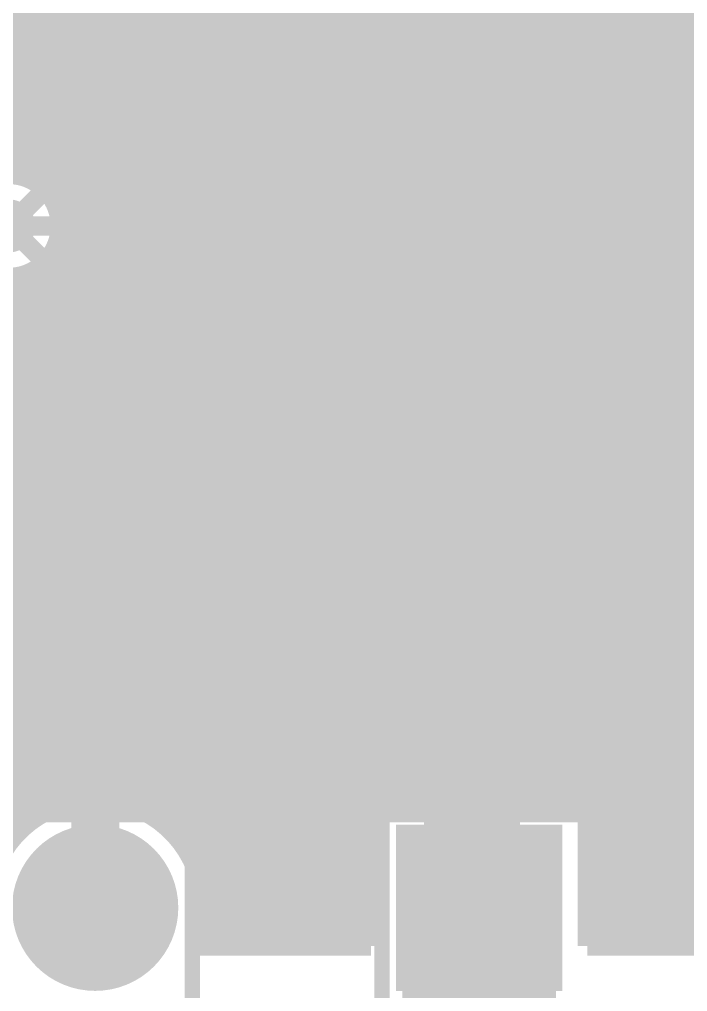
# Model space of a CAD drawing. Extents: x -5 to 112, y -62 to 71.
# Drawn here: x 66.31 to 75.15, y 26.83 to 39.69 of the extents above; entities that cross this region are included whole.
import ezdxf

# ---------------------------------------------------------------- set-up
doc = ezdxf.new("R2010")
doc.units = 0
doc.header["$MEASUREMENT"] = 0
doc.layers.get('0').update_dxf_attribs({"linetype": 'CONTINUOUS'})
for name, color, linetype in [('25-336-0_BOT', 7, 'CONTINUOUS'), ('25-336-0_DRD', 7, 'CONTINUOUS'), ('25-336-0_DRL', 2, 'CONTINUOUS'), ('25-336-0_IN1', 4, 'CONTINUOUS'), ('25-336-0_IN2', 3, 'CONTINUOUS'), ('25-336-0_SMB', 5, 'CONTINUOUS'), ('25-336-0_SMT', 10, 'CONTINUOUS'), ('25-336-0_SPT', 14, 'CONTINUOUS'), ('25-336-0_SST', 9, 'CONTINUOUS'), ('25-336-0_TOP', 12, 'CONTINUOUS'), ('THRUHOLE_TAP', 8, 'CONTINUOUS')]:
    doc.layers.add(name, color=color, linetype=linetype)

# ---------------------------------------------------------------- blocks, each defined once
blk = doc.blocks.new('ROUND_33')
at = {"const_width": 1.09982}
blk.add_lwpolyline([(-0.54991, 0, 1), (0.54991, 0, 1)], format="xyb", close=True, dxfattribs=at)
blk = doc.blocks.new('SQUARE_34')
blk.add_solid([(1.09982, 1.09982), (1.09982, -1.09982), (-1.09982, 1.09982), (-1.09982, -1.09982)])
blk = doc.blocks.new('ROUND_11')
at = {"const_width": 0.35052}
blk.add_lwpolyline([(-0.17526, 0, 1), (0.17526, 0, 1)], format="xyb", close=True, dxfattribs=at)
blk = doc.blocks.new('ROUND_59')
at = {"const_width": 0.50038}
blk.add_lwpolyline([(-0.25019, 0, 1), (0.25019, 0, 1)], format="xyb", close=True, dxfattribs=at)
blk = doc.blocks.new('ROUND_82')
at = {"const_width": 0.10033}
blk.add_lwpolyline([(-0.050164, 0, 1), (0.050164, 0, 1)], format="xyb", close=True, dxfattribs=at)
blk = doc.blocks.new('ROUND_65')
at = {"const_width": 0.35052}
blk.add_lwpolyline([(-0.17526, 0, 1), (0.17526, 0, 1)], format="xyb", close=True, dxfattribs=at)
blk = doc.blocks.new('ROUND_68')
at = {"const_width": 0.35052}
blk.add_lwpolyline([(-0.17526, 0, 1), (0.17526, 0, 1)], format="xyb", close=True, dxfattribs=at)
blk = doc.blocks.new('RECTANGLE_2')
blk.add_solid([(0.4826, 0.4064), (0.4826, -0.4064), (-0.4826, 0.4064), (-0.4826, -0.4064)])
blk = doc.blocks.new('RECTANGLE_18')
blk.add_solid([(0.635, 0.508), (0.635, -0.508), (-0.635, 0.508), (-0.635, -0.508)])
blk = doc.blocks.new('SQUARE_19')
blk.add_solid([(0.99949, 0.99949), (0.99949, -0.99949), (-0.99949, 0.99949), (-0.99949, -0.99949)])
blk = doc.blocks.new('ROUND_73')
at = {"const_width": 0.10033}
blk.add_lwpolyline([(-0.050164, 0, 1), (0.050164, 0, 1)], format="xyb", close=True, dxfattribs=at)

msp = doc.modelspace()

# ---------------------------------------------------------------- linework, layer by layer
at = {"layer": '25-336-0_BOT', "const_width": 0.254}
for points in [[(66.9036, 70.231), (66.9036, 29.3116)], [(67.1322, 70.231), (67.1322, 29.35732)], [(67.3608, 70.231), (67.3608, 29.36748)], [(67.5894, 70.231), (67.5894, 29.34208)], [(67.818, 70.231), (67.818, 29.27604)], [(68.0466, 70.231), (68.0466, 29.16428)], [(68.2752, 70.231), (68.2752, 28.9941)], [(68.5038, 70.231), (68.5038, 28.7274)], [(71.0184, 53.30698), (71.0184, 29.37002)], [(71.247, 53.2638), (71.247, 29.37002)], [(73.533, 53.2638), (73.533, 29.37002)], [(68.7324, 53.22316), (68.7324, 28.08732)], [(70.7898, 53.0098), (70.7898, 27.432)], [(71.4756, 52.98694), (71.4756, 29.37002)], [(73.3044, 52.98694), (73.3044, 29.37002)], [(68.961, 52.96408), (68.961, 27.432)], [(69.1896, 52.80152), (69.1896, 27.432)], [(70.3326, 52.7177), (70.3326, 27.432)], [(70.5612, 52.832), (70.5612, 27.432)], [(71.7042, 52.81676), (71.7042, 29.37002)], [(73.0758, 52.81676), (73.0758, 29.37002)], [(69.4182, 52.69992), (69.4182, 27.432)], [(69.6468, 52.64404), (69.6468, 27.432)], [(69.8754, 52.6288), (69.8754, 27.432)], [(70.104, 52.65166), (70.104, 27.432)], [(71.9328, 52.70754), (71.9328, 29.37002)], [(72.1614, 52.64912), (72.1614, 29.37002)], [(72.39, 52.6288), (72.39, 29.37002)], [(72.6186, 52.64912), (72.6186, 29.37002)], [(72.8472, 52.70754), (72.8472, 29.37002)], [(73.7616, 52.64404), (73.7616, 29.37002)], [(73.9902, 52.64404), (73.9902, 27.432)], [(74.2188, 52.64404), (74.2188, 27.432)], [(74.4474, 52.64404), (74.4474, 27.432)], [(74.676, 52.64404), (74.676, 27.432)], [(74.9046, 52.64404), (74.9046, 27.432)], [(75.1332, 52.64404), (75.1332, 27.432)], [(66.6242, 47.75708), (66.6242, 37.45992)], [(66.675, 47.80788), (66.675, 37.40912)], [(87.64524, 39.7764), (66.6242, 39.7764)], [(87.58682, 39.5478), (66.6242, 39.5478)], [(87.60714, 39.3192), (66.6242, 39.3192)], [(87.7189, 39.0906), (66.6242, 39.0906)], [(88.02116, 38.862), (66.6242, 38.862)], [(98.298, 38.6334), (66.6242, 38.6334)], [(98.298, 38.4048), (66.6242, 38.4048)], [(98.298, 38.1762), (66.6242, 38.1762)], [(98.298, 37.9476), (66.6242, 37.9476)], [(98.298, 37.719), (66.6242, 37.719)], [(98.298, 37.4904), (66.6242, 37.4904)], [(98.298, 37.2618), (66.77406, 37.2618)], [(98.298, 37.0332), (66.84264, 37.0332)], [(98.298, 36.8046), (66.82994, 36.8046)], [(98.298, 36.576), (66.73088, 36.576)], [(66.675, 36.50488), (66.675, 29.22016)], [(66.2178, 36.27882), (66.2178, 28.86202)], [(66.4464, 36.33724), (66.4464, 29.08046)], [(98.298, 36.3474), (66.46672, 36.3474)], [(98.298, 36.1188), (58.1787, 36.1188)], [(98.298, 35.8902), (58.1787, 35.8902)], [(98.298, 35.6616), (58.1787, 35.6616)], [(98.298, 35.433), (58.1787, 35.433)], [(98.298, 35.2044), (58.1787, 35.2044)], [(98.298, 34.9758), (58.1787, 34.9758)], [(98.298, 34.7472), (58.1787, 34.7472)], [(98.298, 34.5186), (58.1787, 34.5186)], [(98.298, 34.29), (58.21172, 34.29)], [(98.298, 34.0614), (58.17108, 34.0614)], [(98.298, 33.8328), (58.03392, 33.8328)], [(98.298, 33.6042), (56.0832, 33.6042)], [(98.298, 33.3756), (56.0832, 33.3756)], [(98.298, 33.147), (56.0832, 33.147)], [(95.1738, 32.9184), (56.0832, 32.9184)], [(95.1738, 32.6898), (56.0832, 32.6898)], [(95.1738, 32.4612), (56.0832, 32.4612)], [(82.70494, 32.2326), (56.0832, 32.2326)], [(82.55508, 32.004), (56.0832, 32.004)], [(82.50428, 31.7754), (56.0832, 31.7754)], [(82.53476, 31.5468), (56.0832, 31.5468)], [(82.65922, 31.3182), (56.0832, 31.3182)], [(83.02244, 31.0896), (56.0832, 31.0896)], [(88.87206, 30.861), (56.0832, 30.861)], [(89.10066, 30.6324), (56.0832, 30.6324)], [(89.32926, 30.4038), (56.0832, 30.4038)], [(89.55786, 30.1752), (56.22036, 30.1752)], [(89.78646, 29.9466), (56.29656, 29.9466)], [(90.01506, 29.718), (56.29402, 29.718)], [(90.24366, 29.4894), (56.20512, 29.4894)], [(70.95998, 29.37002), (70.95998, 27.432)], [(73.82002, 29.37002), (70.95998, 29.37002)], [(73.82002, 29.37002), (73.82002, 27.432)], [(66.76136, 29.2608), (61.12002, 29.2608)], [(70.95998, 29.2608), (67.85864, 29.2608)], [(79.46136, 29.2608), (73.82002, 29.2608)], [(66.38544, 29.0322), (61.12002, 29.0322)], [(70.95998, 29.0322), (68.23202, 29.0322)], [(79.08544, 29.0322), (73.82002, 29.0322)], [(70.95998, 28.8036), (68.45046, 28.8036)], [(78.86954, 28.8036), (73.82002, 28.8036)], [(70.95998, 28.575), (68.59016, 28.575)], [(78.7273, 28.575), (73.82002, 28.575)], [(70.95998, 28.3464), (68.6816, 28.3464)], [(78.6384, 28.3464), (73.82002, 28.3464)], [(70.95998, 28.1178), (68.72732, 28.1178)], [(78.59014, 28.1178), (73.82002, 28.1178)], [(68.7324, 27.79268), (68.7324, 27.432)], [(70.95998, 27.8892), (68.73748, 27.8892)], [(78.57998, 27.8892), (73.82002, 27.8892)], [(70.95998, 27.6606), (68.71208, 27.6606)], [(78.60792, 27.6606), (73.82002, 27.6606)], [(70.95998, 27.432), (68.64604, 27.432)], [(78.67396, 27.432), (73.82002, 27.432)]]:
    msp.add_lwpolyline(points, dxfattribs=at)
for points in [[(66.84772, 36.957, 0.2113087), (66.6249, 37.46069)], [(66.167, 36.27628, 0.4142136), (66.84772, 36.957)], [(67.31, 29.37002, 0.4142136), (65.87998, 27.94)], [(68.74002, 27.94, 0.4142136), (67.31, 29.37002)], [(68.64604, 27.432, 0.0910873), (68.73936, 27.94)]]:
    msp.add_lwpolyline(points, format="xyb", dxfattribs=at)
at = {"layer": '25-336-0_DRD', "const_width": 0.254}
for points in [[(67.437, 38.227), (64.897, 35.687)], [(67.437, 35.687), (64.897, 38.227)], [(73.0758, 36.1188), (70.5358, 33.5788)], [(73.0758, 33.5788), (70.5358, 36.1188)], [(73.0758, 36.1188), (70.5358, 33.5788)], [(73.0758, 33.5788), (70.5358, 36.1188)], [(75.692, 35.052), (73.152, 32.512)], [(75.692, 32.512), (73.152, 35.052)], [(67.31, 28.575), (66.675, 27.94)], [(67.945, 27.94), (67.31, 28.575)], [(72.39, 28.575), (71.755, 27.94)], [(73.025, 27.94), (72.39, 28.575)], [(66.675, 27.94), (67.31, 27.305)], [(67.31, 27.305), (67.945, 27.94)], [(71.755, 27.94), (72.39, 27.305)], [(72.39, 27.305), (73.025, 27.94)]]:
    msp.add_lwpolyline(points, dxfattribs=at)
at = {"layer": '25-336-0_IN1', "const_width": 0.254}
for points in [[(66.929, 69.85), (66.929, 29.31668)], [(67.1576, 69.85), (67.1576, 29.3624)], [(67.3862, 69.85), (67.3862, 29.36748)], [(67.6148, 69.85), (67.6148, 29.337)], [(67.8434, 69.85), (67.8434, 29.26588)], [(68.072, 69.85), (68.072, 29.14904)], [(68.3006, 69.85), (68.3006, 28.97124)], [(68.5292, 53.71338), (68.5292, 28.68676)], [(71.0438, 53.3527), (71.0438, 29.37002)], [(73.5584, 53.30698), (73.5584, 29.37002)], [(68.7578, 53.1876), (68.7578, 28.067)], [(71.2724, 53.22316), (71.2724, 29.37002)], [(70.8152, 53.0352), (70.8152, 28.067)], [(73.3298, 53.0098), (73.3298, 29.37002)], [(68.9864, 52.94122), (68.9864, 28.067)], [(70.5866, 52.84724), (70.5866, 28.067)], [(71.501, 52.96408), (71.501, 29.37002)], [(69.215, 52.78882), (69.215, 28.067)], [(70.358, 52.72786), (70.358, 28.067)], [(71.7296, 52.80152), (71.7296, 29.37002)], [(72.8726, 52.7177), (72.8726, 29.37002)], [(73.1012, 52.832), (73.1012, 29.37002)], [(69.4436, 52.6923), (69.4436, 28.067)], [(69.6722, 52.63896), (69.6722, 28.067)], [(69.9008, 52.6288), (69.9008, 28.067)], [(70.1294, 52.65674), (70.1294, 28.067)], [(71.9582, 52.69992), (71.9582, 29.37002)], [(72.1868, 52.64404), (72.1868, 29.37002)], [(72.4154, 52.6288), (72.4154, 29.37002)], [(72.644, 52.65166), (72.644, 29.37002)], [(73.787, 52.64404), (73.787, 29.37002)], [(74.0156, 52.64404), (74.0156, 28.067)], [(74.2442, 52.64404), (74.2442, 28.067)], [(74.4728, 52.64404), (74.4728, 28.067)], [(74.7014, 52.64404), (74.7014, 28.067)], [(74.93, 52.64404), (74.93, 28.067)], [(75.1586, 52.64404), (75.1586, 28.067)], [(66.7004, 47.83836), (66.7004, 37.37864)], [(66.2432, 47.58436), (66.2432, 37.63264)], [(66.4718, 47.65294), (66.4718, 37.56406)], [(87.64524, 39.7764), (62.13856, 39.7764)], [(87.58682, 39.5478), (62.06236, 39.5478)], [(87.60714, 39.3192), (61.85408, 39.3192)], [(87.7189, 39.0906), (55.35676, 39.0906)], [(88.02116, 38.862), (55.18912, 38.862)], [(95.5294, 38.6334), (45.14088, 38.6334)], [(95.3008, 38.4048), (61.21908, 38.4048)], [(95.0722, 38.1762), (61.42736, 38.1762)], [(94.8436, 37.9476), (61.50356, 37.9476)], [(94.615, 37.719), (61.50102, 37.719)], [(94.3864, 37.4904), (66.58864, 37.4904)], [(94.1578, 37.2618), (66.77406, 37.2618)], [(93.9292, 37.0332), (66.84264, 37.0332)], [(93.7006, 36.8046), (66.82994, 36.8046)], [(66.7004, 36.53536), (66.7004, 29.23286)], [(93.472, 36.576), (66.73088, 36.576)], [(66.2432, 36.28136), (66.2432, 28.8925)], [(93.2434, 36.3474), (66.46672, 36.3474)], [(66.4718, 36.34994), (66.4718, 29.09824)], [(93.091, 36.1188), (56.30164, 36.1188)], [(93.091, 35.8902), (56.23306, 35.8902)], [(93.091, 35.6616), (56.04764, 35.6616)], [(93.091, 35.433), (28.956, 35.433)], [(93.091, 35.2044), (28.956, 35.2044)], [(93.091, 34.9758), (28.956, 34.9758)], [(93.091, 34.7472), (58.03392, 34.7472)], [(93.091, 34.5186), (58.17108, 34.5186)], [(93.091, 34.29), (58.21172, 34.29)], [(93.091, 34.0614), (58.17108, 34.0614)], [(93.091, 33.8328), (58.03392, 33.8328)], [(93.091, 33.6042), (47.01032, 33.6042)], [(93.091, 33.3756), (46.89856, 33.3756)], [(93.091, 33.147), (46.5963, 33.147)], [(93.091, 32.9184), (28.956, 32.9184)], [(93.091, 32.6898), (28.956, 32.6898)], [(93.091, 32.4612), (28.956, 32.4612)], [(82.70494, 32.2326), (28.956, 32.2326)], [(82.55508, 32.004), (28.956, 32.004)], [(82.50428, 31.7754), (28.956, 31.7754)], [(82.53476, 31.5468), (28.956, 31.5468)], [(82.65922, 31.3182), (28.956, 31.3182)], [(83.02244, 31.0896), (28.956, 31.0896)], [(93.091, 30.861), (28.956, 30.861)], [(93.091, 30.6324), (28.956, 30.6324)], [(93.091, 30.4038), (56.01208, 30.4038)], [(93.091, 30.1752), (56.22036, 30.1752)], [(93.091, 29.9466), (56.29656, 29.9466)], [(93.091, 29.718), (56.29402, 29.718)], [(93.091, 29.4894), (56.20512, 29.4894)], [(70.95998, 29.37002), (70.95998, 28.067)], [(73.82002, 29.37002), (70.95998, 29.37002)], [(73.82002, 29.37002), (73.82002, 28.067)], [(66.76136, 29.2608), (61.12002, 29.2608)], [(70.95998, 29.2608), (67.85864, 29.2608)], [(79.46136, 29.2608), (73.82002, 29.2608)], [(66.38544, 29.0322), (61.12002, 29.0322)], [(70.95998, 29.0322), (68.23202, 29.0322)], [(79.08544, 29.0322), (73.82002, 29.0322)], [(70.95998, 28.8036), (68.45046, 28.8036)], [(78.86954, 28.8036), (73.82002, 28.8036)], [(70.95998, 28.575), (68.59016, 28.575)], [(78.7273, 28.575), (73.82002, 28.575)], [(70.95998, 28.3464), (68.6816, 28.3464)], [(78.6384, 28.3464), (73.82002, 28.3464)], [(70.95998, 28.1178), (68.72732, 28.1178)], [(70.95998, 28.067), (68.73494, 28.067)], [(78.59014, 28.1178), (73.82002, 28.1178)], [(78.58506, 28.067), (73.82002, 28.067)]]:
    msp.add_lwpolyline(points, dxfattribs=at)
for points in [[(66.84772, 36.957, 0.4142136), (66.167, 37.63772)], [(66.167, 36.27628, 0.4142136), (66.84772, 36.957)], [(67.31, 29.37002, 0.3884114), (65.88506, 28.067)], [(68.73494, 28.067, 0.3884113), (67.31, 29.37002)]]:
    msp.add_lwpolyline(points, format="xyb", dxfattribs=at)
at = {"layer": '25-336-0_IN2', "const_width": 0.254}
for points in [[(66.929, 69.85), (66.929, 29.31668)], [(67.1576, 69.85), (67.1576, 29.3624)], [(67.3862, 69.85), (67.3862, 29.36748)], [(67.6148, 69.85), (67.6148, 29.337)], [(67.8434, 69.85), (67.8434, 29.26588)], [(68.072, 69.85), (68.072, 29.14904)], [(68.3006, 69.85), (68.3006, 28.97124)], [(68.5292, 53.71338), (68.5292, 28.68676)], [(71.0438, 53.3527), (71.0438, 29.37002)], [(73.5584, 53.30698), (73.5584, 29.37002)], [(68.7578, 53.1876), (68.7578, 28.067)], [(71.2724, 53.22316), (71.2724, 29.37002)], [(70.8152, 53.0352), (70.8152, 28.067)], [(73.3298, 53.0098), (73.3298, 29.37002)], [(68.9864, 52.94122), (68.9864, 28.067)], [(70.5866, 52.84724), (70.5866, 28.067)], [(71.501, 52.96408), (71.501, 29.37002)], [(69.215, 52.78882), (69.215, 28.067)], [(70.358, 52.72786), (70.358, 28.067)], [(71.7296, 52.80152), (71.7296, 29.37002)], [(72.8726, 52.7177), (72.8726, 29.37002)], [(73.1012, 52.832), (73.1012, 29.37002)], [(69.4436, 52.6923), (69.4436, 28.067)], [(69.6722, 52.63896), (69.6722, 28.067)], [(69.9008, 52.6288), (69.9008, 28.067)], [(70.1294, 52.65674), (70.1294, 28.067)], [(71.9582, 52.69992), (71.9582, 29.37002)], [(72.1868, 52.64404), (72.1868, 29.37002)], [(72.4154, 52.6288), (72.4154, 29.37002)], [(72.644, 52.65166), (72.644, 29.37002)], [(73.787, 52.64404), (73.787, 29.37002)], [(74.0156, 52.64404), (74.0156, 28.067)], [(74.2442, 52.64404), (74.2442, 28.067)], [(74.4728, 52.64404), (74.4728, 28.067)], [(74.7014, 52.64404), (74.7014, 28.067)], [(74.93, 52.64404), (74.93, 28.067)], [(75.1586, 52.64404), (75.1586, 28.067)], [(66.7004, 47.83836), (66.7004, 37.37864)], [(66.2432, 47.58436), (66.2432, 37.63264)], [(66.4718, 47.65294), (66.4718, 37.56406)], [(87.64524, 39.7764), (62.13856, 39.7764)], [(87.58682, 39.5478), (62.06236, 39.5478)], [(87.60714, 39.3192), (61.85408, 39.3192)], [(87.7189, 39.0906), (55.35676, 39.0906)], [(88.02116, 38.862), (55.18912, 38.862)], [(95.5294, 38.6334), (45.14088, 38.6334)], [(95.3008, 38.4048), (61.21908, 38.4048)], [(95.0722, 38.1762), (61.42736, 38.1762)], [(94.8436, 37.9476), (61.50356, 37.9476)], [(94.615, 37.719), (61.50102, 37.719)], [(94.3864, 37.4904), (66.58864, 37.4904)], [(94.1578, 37.2618), (66.77406, 37.2618)], [(93.9292, 37.0332), (66.84264, 37.0332)], [(93.7006, 36.8046), (66.82994, 36.8046)], [(66.7004, 36.53536), (66.7004, 29.23286)], [(93.472, 36.576), (66.73088, 36.576)], [(66.2432, 36.28136), (66.2432, 28.8925)], [(93.2434, 36.3474), (66.46672, 36.3474)], [(66.4718, 36.34994), (66.4718, 29.09824)], [(93.091, 36.1188), (56.30164, 36.1188)], [(93.091, 35.8902), (56.23306, 35.8902)], [(93.091, 35.6616), (56.04764, 35.6616)], [(93.091, 35.433), (28.956, 35.433)], [(93.091, 35.2044), (28.956, 35.2044)], [(93.091, 34.9758), (28.956, 34.9758)], [(93.091, 34.7472), (58.03392, 34.7472)], [(93.091, 34.5186), (58.17108, 34.5186)], [(93.091, 34.29), (58.21172, 34.29)], [(93.091, 34.0614), (58.17108, 34.0614)], [(93.091, 33.8328), (58.03392, 33.8328)], [(93.091, 33.6042), (47.01032, 33.6042)], [(93.091, 33.3756), (46.89856, 33.3756)], [(93.091, 33.147), (46.5963, 33.147)], [(93.091, 32.9184), (28.956, 32.9184)], [(93.091, 32.6898), (28.956, 32.6898)], [(93.091, 32.4612), (28.956, 32.4612)], [(82.70494, 32.2326), (28.956, 32.2326)], [(82.55508, 32.004), (28.956, 32.004)], [(82.50428, 31.7754), (28.956, 31.7754)], [(82.53476, 31.5468), (28.956, 31.5468)], [(82.65922, 31.3182), (28.956, 31.3182)], [(83.02244, 31.0896), (28.956, 31.0896)], [(93.091, 30.861), (28.956, 30.861)], [(93.091, 30.6324), (28.956, 30.6324)], [(93.091, 30.4038), (56.01208, 30.4038)], [(93.091, 30.1752), (56.22036, 30.1752)], [(93.091, 29.9466), (56.29656, 29.9466)], [(93.091, 29.718), (56.29402, 29.718)], [(93.091, 29.4894), (56.20512, 29.4894)], [(70.95998, 29.37002), (70.95998, 28.067)], [(73.82002, 29.37002), (70.95998, 29.37002)], [(73.82002, 29.37002), (73.82002, 28.067)], [(66.76136, 29.2608), (61.12002, 29.2608)], [(70.95998, 29.2608), (67.85864, 29.2608)], [(79.46136, 29.2608), (73.82002, 29.2608)], [(66.38544, 29.0322), (61.12002, 29.0322)], [(70.95998, 29.0322), (68.23202, 29.0322)], [(79.08544, 29.0322), (73.82002, 29.0322)], [(70.95998, 28.8036), (68.45046, 28.8036)], [(78.86954, 28.8036), (73.82002, 28.8036)], [(70.95998, 28.575), (68.59016, 28.575)], [(78.7273, 28.575), (73.82002, 28.575)], [(70.95998, 28.3464), (68.6816, 28.3464)], [(78.6384, 28.3464), (73.82002, 28.3464)], [(70.95998, 28.1178), (68.72732, 28.1178)], [(70.95998, 28.067), (68.73494, 28.067)], [(78.59014, 28.1178), (73.82002, 28.1178)], [(78.58506, 28.067), (73.82002, 28.067)]]:
    msp.add_lwpolyline(points, dxfattribs=at)
for points in [[(66.84772, 36.957, 0.4142136), (66.167, 37.63772)], [(66.167, 36.27628, 0.4142136), (66.84772, 36.957)], [(67.31, 29.37002, 0.3884114), (65.88506, 28.067)], [(68.73494, 28.067, 0.3884113), (67.31, 29.37002)]]:
    msp.add_lwpolyline(points, format="xyb", dxfattribs=at)
at = {"layer": '25-336-0_SST'}
for points, const_width in [([(73.1774, 39.11092), (73.1774, 39.46652), (73.34758, 39.52494), (73.51776, 39.52494), (73.6854, 39.46652), (73.6854, 39.11092), (73.51776, 39.04996), (73.34758, 39.04996), (72.6694, 39.28872)], 0.1524), ([(62.484, 37.592), (62.484, 33.528), (67.056, 33.528), (67.056, 35.306), (66.802, 35.56), (67.056, 35.814), (67.056, 37.592), (62.484, 37.592)], 0.1524), ([(74.549, 37.592), (74.549, 33.528), (79.121, 33.528), (79.121, 35.306), (78.867, 35.56), (79.121, 35.814), (79.121, 37.592), (74.549, 37.592)], 0.1524), ([(73.8505, 34.0995), (73.8505, 37.0205), (72.2122, 37.0205), (72.2122, 34.0995), (73.8505, 34.0995)], 0.1524), ([(71.30542, 36.65728), (71.30542, 36.30168), (71.47306, 36.1823), (71.64324, 36.1823), (71.81342, 36.30168), (71.81342, 36.65728), (70.79742, 36.65728)], 0.1524), ([(71.30542, 36.3601), (70.79742, 36.1823)], 0.1524), ([(67.50304, 36.0426), (67.33286, 35.98164), (67.33286, 35.74542), (67.50304, 35.687), (67.67068, 35.56762), (68.17868, 35.56762), (68.34886, 35.62604), (68.34886, 35.98164), (68.17868, 36.0426), (67.50304, 36.0426)], 0.1524), ([(67.67068, 35.80384), (67.33286, 35.56762)], 0.1524), ([(71.13524, 35.3441), (71.13524, 35.81908), (71.81342, 35.58286), (71.81342, 35.46348), (70.79742, 35.46348)], 0.1524), ([(67.67068, 34.72942), (67.67068, 35.2044), (68.34886, 34.96564), (68.34886, 34.8488), (67.33286, 34.8488)], 0.1524), ([(70.79742, 34.8615), (71.81342, 34.5059), (71.81342, 34.98088)], 0.1524), ([(71.3232, 30.3022), (77.724, 30.3022), (77.724, 33.1978), (70.866, 33.1978), (70.866, 30.7594), (71.3232, 30.3022)], 0.1524), ([(69.49948, 32.30372), (69.49948, 31.94812), (69.8373, 31.82874), (70.17766, 31.82874), (70.51548, 31.94812), (70.51548, 32.30372)], 0.1524), ([(69.49948, 32.2453), (70.51548, 32.2453)], 0.1524), ([(65.43548, 32.17672), (65.43548, 31.82112), (65.7733, 31.70174), (66.11366, 31.70174), (66.45148, 31.82112), (66.45148, 32.17672)], 0.1524), ([(65.43548, 32.1183), (66.45148, 32.1183)], 0.1524), ([(70.00748, 31.0515), (70.00748, 31.4071), (70.17766, 31.46552), (70.3453, 31.46552), (70.51548, 31.4071), (70.51548, 31.0515), (70.3453, 30.99054), (70.17766, 30.99054), (69.49948, 31.2293)], 0.1524), ([(65.94348, 30.9245), (66.11366, 30.86354), (66.2813, 30.86354), (66.45148, 30.9245), (66.45148, 31.2801), (66.2813, 31.33852), (66.11366, 31.33852), (65.94348, 31.2801), (65.94348, 30.9245), (65.7733, 30.86354), (65.60566, 30.86354), (65.43548, 30.9245), (65.43548, 31.2801), (65.60566, 31.33852), (65.7733, 31.33852), (65.94348, 31.2801)], 0.1524), ([(58.50382, 29.16936), (68.59524, 29.16936), (68.59524, 8.98906), (58.40476, 8.98906), (58.40476, 29.16936), (58.50382, 29.16936)], 0.20066), ([(71.20382, 29.16936), (81.29524, 29.16936), (81.29524, 8.98906), (71.10476, 8.98906), (71.10476, 29.16936), (71.20382, 29.16936)], 0.20066)]:
    msp.add_lwpolyline(points, dxfattribs=dict(at, const_width=const_width))
at = {"layer": '25-336-0_TOP'}
for points, const_width in [([(54.737, 39.37), (60.96, 39.37), (61.214, 39.116), (61.722, 39.116), (61.976, 39.37), (80.391, 39.37), (81.5848, 38.1762), (82.55, 38.1762)], 0.254), ([(80.2005, 38.9128), (62.16396, 38.9128)], 0.254), ([(66.2432, 38.9128), (66.2432, 37.63264)], 0.254), ([(66.4718, 38.9128), (66.4718, 37.56406)], 0.254), ([(66.7004, 38.9128), (66.7004, 37.4142)], 0.254), ([(66.929, 38.9128), (66.929, 37.4142)], 0.254), ([(67.1576, 38.9128), (67.1576, 37.4142)], 0.254), ([(67.3862, 38.9128), (67.3862, 37.4142)], 0.254), ([(67.6148, 38.9128), (67.6148, 37.4142)], 0.254), ([(67.8434, 38.9128), (67.8434, 37.4142)], 0.254), ([(68.072, 38.9128), (68.072, 37.4142)], 0.254), ([(68.3006, 38.9128), (68.3006, 37.4142)], 0.254), ([(68.5292, 38.9128), (68.5292, 37.4142)], 0.254), ([(68.7578, 38.9128), (68.7578, 37.4142)], 0.254), ([(68.9864, 38.9128), (68.9864, 37.4142)], 0.254), ([(69.215, 38.9128), (69.215, 37.4142)], 0.254), ([(69.4436, 38.9128), (69.4436, 37.4142)], 0.254), ([(69.6722, 38.9128), (69.6722, 37.4142)], 0.254), ([(69.9008, 38.9128), (69.9008, 37.4142)], 0.254), ([(70.1294, 38.9128), (70.1294, 37.4142)], 0.254), ([(70.358, 38.9128), (70.358, 37.4142)], 0.254), ([(70.5866, 38.9128), (70.5866, 37.4142)], 0.254), ([(70.8152, 38.9128), (70.8152, 37.4142)], 0.254), ([(71.0438, 38.9128), (71.0438, 37.4142)], 0.254), ([(71.2724, 38.9128), (71.2724, 37.4142)], 0.254), ([(71.501, 38.9128), (71.501, 37.4142)], 0.254), ([(71.7296, 38.9128), (71.7296, 37.4142)], 0.254), ([(71.9582, 38.9128), (71.9582, 37.4142)], 0.254), ([(72.1868, 38.9128), (72.1868, 37.4142)], 0.254), ([(72.4154, 38.9128), (72.4154, 37.3888)], 0.254), ([(72.644, 38.9128), (72.644, 37.22116)], 0.254), ([(72.8726, 38.9128), (72.8726, 37.0078)], 0.254), ([(73.1012, 38.9128), (73.1012, 37.0078)], 0.254), ([(73.3298, 38.9128), (73.3298, 37.0078)], 0.254), ([(73.5584, 38.9128), (73.5584, 37.0078)], 0.254), ([(73.787, 38.9128), (73.787, 37.0078)], 0.254), ([(74.0156, 38.9128), (74.0156, 36.7284)], 0.254), ([(74.2442, 38.9128), (74.2442, 36.7284)], 0.254), ([(74.4728, 38.9128), (74.4728, 36.7284)], 0.254), ([(74.7014, 38.9128), (74.7014, 36.7284)], 0.254), ([(74.93, 38.9128), (74.93, 37.4142)], 0.254), ([(75.1586, 38.9128), (75.1586, 37.4142)], 0.254), ([(80.3021, 38.8112), (62.06236, 38.8112)], 0.254), ([(80.5307, 38.5826), (52.8828, 38.5826)], 0.254), ([(80.7593, 38.354), (61.28512, 38.354)], 0.254), ([(80.9879, 38.1254), (61.45276, 38.1254)], 0.254), ([(81.2165, 37.8968), (61.51118, 37.8968)], 0.254), ([(81.7372, 37.6682), (61.48832, 37.6682)], 0.254), ([(81.7372, 37.4396), (66.64452, 37.4396)], 0.254), ([(72.263, 37.4142), (66.66992, 37.4142)], 0.254), ([(76.6572, 37.4142), (74.7268, 37.4142)], 0.254), ([(74.7268, 37.4142), (74.7268, 36.7284)], 0.254), ([(72.59066, 37.27704), (72.85736, 37.0078)], 0.254), ([(74.7268, 37.211), (72.65416, 37.211)], 0.254), ([(73.025, 36.2712), (72.9488, 36.2712), (72.263, 36.957), (66.167, 36.957)], 0.254), ([(73.8378, 37.0078), (72.85736, 37.0078)], 0.254), ([(73.8378, 37.0078), (73.8378, 36.7284)], 0.254), ([(74.7268, 36.9824), (73.8378, 36.9824)], 0.254), ([(74.7268, 36.7538), (73.8378, 36.7538)], 0.254), ([(74.7268, 36.7284), (73.8378, 36.7284)], 0.254), ([(75.692, 36.576), (75.3872, 36.2712), (73.025, 36.2712)], 0.254), ([(66.8782, 36.3982), (66.55308, 36.3982)], 0.254), ([(72.0725, 36.4998), (66.66992, 36.4998)], 0.254), ([(66.7004, 36.4998), (66.7004, 36.3982)], 0.254), ([(66.8782, 36.3982), (66.8782, 34.7218)], 0.254), ([(66.929, 36.4998), (66.929, 31.7754)], 0.254), ([(67.1576, 36.4998), (67.1576, 31.5468)], 0.254), ([(67.3862, 36.4998), (67.3862, 31.3182)], 0.254), ([(67.6148, 36.4998), (67.6148, 31.0896)], 0.254), ([(67.8434, 36.4998), (67.8434, 30.84576)], 0.254), ([(68.072, 36.4998), (68.072, 29.14904)], 0.254), ([(68.3006, 36.4998), (68.3006, 28.97124)], 0.254), ([(68.5292, 36.4998), (68.5292, 28.68676)], 0.254), ([(68.7578, 36.4998), (68.7578, 28.067)], 0.254), ([(68.9864, 36.4998), (68.9864, 28.067)], 0.254), ([(69.215, 36.4998), (69.215, 28.067)], 0.254), ([(69.4436, 36.4998), (69.4436, 28.067)], 0.254), ([(69.6722, 36.4998), (69.6722, 28.067)], 0.254), ([(69.9008, 36.4998), (69.9008, 28.067)], 0.254), ([(70.1294, 36.4998), (70.1294, 28.067)], 0.254), ([(70.358, 36.4998), (70.358, 28.067)], 0.254), ([(70.5866, 36.4998), (70.5866, 28.067)], 0.254), ([(70.8152, 36.4998), (70.8152, 28.067)], 0.254), ([(71.0438, 36.4998), (71.0438, 33.08096)], 0.254), ([(71.2724, 36.4998), (71.2724, 33.08096)], 0.254), ([(71.501, 36.4998), (71.501, 33.08096)], 0.254), ([(71.7296, 36.4998), (71.7296, 33.08096)], 0.254), ([(71.9582, 36.4998), (71.9582, 33.08096)], 0.254), ([(72.0725, 36.4998), (72.2122, 36.3601)], 0.254), ([(72.1868, 36.3855), (72.1868, 33.08096)], 0.254), ([(72.2122, 36.2966), (66.8782, 36.2966)], 0.254), ([(72.2122, 36.3601), (72.2122, 35.5854)], 0.254), ([(72.2122, 36.068), (66.8782, 36.068)], 0.254), ([(72.2122, 35.8394), (66.8782, 35.8394)], 0.254), ([(73.8378, 35.814), (73.8378, 35.5854)], 0.254), ([(74.7268, 35.814), (73.8378, 35.814)], 0.254), ([(74.0156, 35.814), (74.0156, 28.067)], 0.254), ([(74.2442, 35.814), (74.2442, 28.067)], 0.254), ([(74.4728, 35.814), (74.4728, 28.067)], 0.254), ([(74.7014, 35.814), (74.7014, 28.067)], 0.254), ([(74.7268, 35.814), (74.7268, 35.7378)], 0.254), ([(76.6572, 35.7378), (74.7268, 35.7378)], 0.254), ([(74.93, 35.7378), (74.93, 35.3822)], 0.254), ([(75.1586, 35.7378), (75.1586, 35.3822)], 0.254), ([(72.2122, 35.6108), (66.8782, 35.6108)], 0.254), ([(72.2122, 35.5854), (72.2122, 35.5346)], 0.254), ([(72.2122, 35.5346), (72.2122, 34.1122)], 0.254), ([(77.0128, 35.6108), (73.8378, 35.6108)], 0.254), ([(73.8378, 35.5854), (73.8378, 35.5346)], 0.254), ([(73.8378, 35.5346), (73.8378, 34.1122)], 0.254), ([(72.2122, 35.3822), (66.8782, 35.3822)], 0.254), ([(77.0128, 35.3822), (73.8378, 35.3822)], 0.254), ([(74.7268, 35.3822), (74.7268, 33.7058)], 0.254), ([(76.6572, 35.3822), (74.7268, 35.3822)], 0.254), ([(72.2122, 35.1536), (66.8782, 35.1536)], 0.254), ([(74.7268, 35.1536), (73.8378, 35.1536)], 0.254), ([(72.2122, 34.925), (66.8782, 34.925)], 0.254), ([(71.8058, 34.8488), (73.025, 34.8488)], 0.254), ([(71.8058, 34.8488), (73.025, 34.8488)], 0.254), ([(72.2122, 34.8488), (73.025, 34.8488)], 0.254), ([(73.025, 34.1122), (73.025, 34.8488)], 0.254), ([(73.8378, 34.8488), (73.025, 34.8488)], 0.254), ([(74.7268, 34.925), (73.8378, 34.925)], 0.254), ([(66.8782, 34.7218), (66.5607, 34.7218)], 0.254), ([(66.5607, 34.7218), (66.5607, 32.1437)], 0.254), ([(66.7004, 34.7218), (66.7004, 32.004)], 0.254), ([(72.2122, 34.6964), (66.5607, 34.6964)], 0.254), ([(74.7268, 34.6964), (73.8378, 34.6964)], 0.254), ([(72.2122, 34.4678), (66.5607, 34.4678)], 0.254), ([(74.7268, 34.4678), (73.8378, 34.4678)], 0.254), ([(75.692, 34.544), (75.438, 34.544), (74.676, 33.782), (74.422, 33.782)], 0.254), ([(74.7268, 34.544), (75.692, 34.544)], 0.254), ([(72.2122, 34.2392), (66.5607, 34.2392)], 0.254), ([(74.7268, 34.2392), (73.8378, 34.2392)], 0.254), ([(73.8378, 34.1122), (72.2122, 34.1122)], 0.254), ([(72.4154, 34.1122), (72.4154, 33.08096)], 0.254), ([(72.644, 34.1122), (72.644, 33.08096)], 0.254), ([(72.8726, 34.1122), (72.8726, 33.08096)], 0.254), ([(73.1012, 34.1122), (73.1012, 33.08096)], 0.254), ([(73.3298, 34.1122), (73.3298, 33.08096)], 0.254), ([(73.5584, 34.1122), (73.5584, 33.08096)], 0.254), ([(73.787, 34.1122), (73.787, 29.37002)], 0.254), ([(74.7268, 34.0106), (66.5607, 34.0106)], 0.254), ([(74.7268, 33.782), (66.5607, 33.782)], 0.254), ([(76.6572, 33.7058), (74.7268, 33.7058)], 0.254), ([(74.93, 33.7058), (74.93, 28.067)], 0.254), ([(75.1586, 33.7058), (75.1586, 33.08096)], 0.254), ([(77.3303, 33.5534), (66.5607, 33.5534)], 0.254), ([(77.3303, 33.3248), (66.5607, 33.3248)], 0.254), ([(77.3303, 33.0962), (66.5607, 33.0962)], 0.254), ([(73.62444, 33.08096), (70.96506, 33.08096), (70.96506, 30.41904)], 0.254), ([(73.62444, 33.08096), (73.62444, 30.41904)], 0.254), ([(77.3303, 33.08096), (74.96556, 33.08096)], 0.254), ([(74.96556, 33.08096), (74.96556, 30.41904)], 0.254), ([(70.96506, 32.8676), (66.5607, 32.8676)], 0.254), ([(74.96556, 32.8676), (73.62444, 32.8676)], 0.254), ([(70.96506, 32.639), (66.5607, 32.639)], 0.254), ([(74.96556, 32.639), (73.62444, 32.639)], 0.254), ([(70.96506, 32.4104), (66.5607, 32.4104)], 0.254), ([(74.96556, 32.4104), (73.62444, 32.4104)], 0.254), ([(70.96506, 32.1818), (66.5607, 32.1818)], 0.254), ([(66.5607, 32.1437), (67.75958, 30.94482)], 0.254), ([(72.29602, 31.75), (72.29602, 28.03398), (72.39, 27.94)], 1.27), ([(74.96556, 32.1818), (73.62444, 32.1818)], 0.254), ([(67.31, 27.94), (67.31, 30.48), (66.04, 31.75), (65.786, 31.75), (63.59398, 31.75)], 0.635), ([(70.96506, 31.9532), (66.7512, 31.9532)], 0.254), ([(74.96556, 31.9532), (73.62444, 31.9532)], 0.254), ([(70.96506, 31.7246), (66.9798, 31.7246)], 0.254), ([(74.96556, 31.7246), (73.62444, 31.7246)], 0.254), ([(70.96506, 31.496), (67.2084, 31.496)], 0.254), ([(74.96556, 31.496), (73.62444, 31.496)], 0.254), ([(70.96506, 31.2674), (67.437, 31.2674)], 0.254), ([(74.96556, 31.2674), (73.62444, 31.2674)], 0.254), ([(65.77076, 31.1023), (66.6623, 30.21076)], 0.254), ([(70.96506, 31.0388), (67.6656, 31.0388)], 0.254), ([(74.96556, 31.0388), (73.62444, 31.0388)], 0.254), ([(70.96506, 30.8102), (67.86626, 30.8102)], 0.254), ([(74.96556, 30.8102), (73.62444, 30.8102)], 0.254), ([(66.2432, 30.62986), (66.2432, 28.8925)], 0.254), ([(66.29146, 30.5816), (64.92494, 30.5816)], 0.254), ([(70.96506, 30.5816), (67.95008, 30.5816)], 0.254), ([(67.9577, 30.48), (67.9577, 29.21508)], 0.254), ([(74.96556, 30.5816), (73.62444, 30.5816)], 0.254), ([(66.52006, 30.353), (60.56122, 30.353)], 0.254), ([(66.4718, 30.40126), (66.4718, 29.09824)], 0.254), ([(71.33082, 30.353), (67.9577, 30.353)], 0.254), ([(71.33082, 30.41904), (70.96506, 30.41904)], 0.254), ([(71.0438, 30.41904), (71.0438, 29.37002)], 0.254), ([(71.2724, 30.41904), (71.2724, 29.37002)], 0.254), ([(71.33082, 30.41904), (71.33082, 29.37002)], 0.254), ([(73.26122, 30.41904), (73.26122, 29.37002)], 0.254), ([(73.62444, 30.41904), (73.26122, 30.41904)], 0.254), ([(77.3303, 30.353), (73.26122, 30.353)], 0.254), ([(73.3298, 30.41904), (73.3298, 29.37002)], 0.254), ([(73.5584, 30.41904), (73.5584, 29.37002)], 0.254), ([(77.3303, 30.41904), (74.96556, 30.41904)], 0.254), ([(75.1586, 30.41904), (75.1586, 28.067)], 0.254), ([(66.6623, 30.1244), (60.56122, 30.1244)], 0.254), ([(66.6623, 30.21076), (66.6623, 29.21508)], 0.254), ([(71.33082, 30.1244), (67.9577, 30.1244)], 0.254), ([(77.3303, 30.1244), (73.26122, 30.1244)], 0.254), ([(66.6623, 29.8958), (60.56122, 29.8958)], 0.254), ([(71.33082, 29.8958), (67.9577, 29.8958)], 0.254), ([(77.33538, 29.8958), (73.26122, 29.8958)], 0.254), ([(66.6623, 29.6672), (60.56122, 29.6672)], 0.254), ([(71.33082, 29.6672), (67.9577, 29.6672)], 0.254), ([(77.4065, 29.6672), (73.26122, 29.6672)], 0.254), ([(66.6623, 29.4386), (60.56122, 29.4386)], 0.254), ([(71.33082, 29.4386), (67.9577, 29.4386)], 0.254), ([(70.95998, 29.37002), (70.95998, 28.067)], 0.254), ([(71.33082, 29.37002), (70.95998, 29.37002)], 0.254), ([(77.59446, 29.4386), (73.26122, 29.4386)], 0.254), ([(73.82002, 29.37002), (73.26122, 29.37002)], 0.254), ([(73.82002, 29.37002), (73.82002, 28.067)], 0.254), ([(66.65214, 29.21), (61.12002, 29.21)], 0.254), ([(70.95998, 29.21), (67.96786, 29.21)], 0.254), ([(77.82306, 29.21), (73.82002, 29.21)], 0.254), ([(66.32956, 28.9814), (61.12002, 28.9814)], 0.254), ([(70.95998, 28.9814), (68.29044, 28.9814)], 0.254), ([(78.05166, 28.9814), (73.82002, 28.9814)], 0.254), ([(59.69, 27.94), (59.69, 25.527), (59.69, 25.4), (72.39, 25.4), (72.39, 27.94), (72.39, 25.4), (83.185, 25.4), (85.09, 27.305), (85.09, 27.94)], 2.032), ([(70.95998, 28.7528), (68.48602, 28.7528)], 0.254), ([(78.28026, 28.7528), (73.82002, 28.7528)], 0.254), ([(70.95998, 28.5242), (68.61556, 28.5242)], 0.254), ([(78.50886, 28.5242), (73.82002, 28.5242)], 0.254), ([(70.95998, 28.2956), (68.6943, 28.2956)], 0.254), ([(78.6257, 28.2956), (73.82002, 28.2956)], 0.254), ([(70.95998, 28.067), (68.73494, 28.067)], 0.254), ([(78.58506, 28.067), (73.82002, 28.067)], 0.254)]:
    msp.add_lwpolyline(points, dxfattribs=dict(at, const_width=const_width))
at = {"layer": '25-336-0_TOP', "const_width": 0.254}
for points in [[(66.66992, 37.4142, 0.2113087), (66.167, 37.63668)], [(72.58558, 37.27958, 0.1989124), (72.263, 37.4132)], [(72.58558, 37.27958, 0.1989124), (72.263, 37.4132)], [(66.55308, 36.3982, 0.0571573), (66.66957, 36.50012)], [(67.9577, 30.48, 0.1989124), (67.76799, 30.93799)], [(66.6623, 29.21508, 0.2585143), (65.88549, 28.06696)], [(68.73494, 28.067, 0.2585141), (67.9579, 29.21547)]]:
    msp.add_lwpolyline(points, format="xyb", dxfattribs=at)

# ---------------------------------------------------------------- block references
at = {"layer": '25-336-0_BOT'}
for name, p in [('ROUND_11', (66.167, 36.957)), ('ROUND_11', (71.8058, 34.8488)), ('ROUND_11', (74.422, 33.782)), ('ROUND_33', (67.31, 27.94)), ('SQUARE_34', (72.39, 27.94))]:
    msp.add_blockref(name, p, dxfattribs=at)
at = {"layer": '25-336-0_DRL'}
for name, p in [('ROUND_82', (71.8058, 34.8488)), ('ROUND_82', (74.422, 33.782)), ('ROUND_59', (67.31, 27.94)), ('ROUND_59', (72.39, 27.94))]:
    msp.add_blockref(name, p, dxfattribs=at)
at = {"layer": '25-336-0_IN1'}
for name, p in [('ROUND_68', (66.167, 36.957)), ('ROUND_65', (71.8058, 34.8488)), ('ROUND_65', (74.422, 33.782)), ('ROUND_33', (67.31, 27.94)), ('SQUARE_34', (72.39, 27.94))]:
    msp.add_blockref(name, p, dxfattribs=at)
at = {"layer": '25-336-0_IN2'}
for name, p in [('ROUND_68', (66.167, 36.957)), ('ROUND_65', (71.8058, 34.8488)), ('ROUND_65', (74.422, 33.782)), ('ROUND_33', (67.31, 27.94)), ('SQUARE_34', (72.39, 27.94))]:
    msp.add_blockref(name, p, dxfattribs=at)
at = {"layer": '25-336-0_SMB'}
for name, p in [('ROUND_33', (67.31, 27.94)), ('SQUARE_34', (72.39, 27.94))]:
    msp.add_blockref(name, p, dxfattribs=at)
at = {"layer": '25-336-0_SMT'}
for name, p in [('RECTANGLE_18', (75.692, 36.576)), ('RECTANGLE_2', (73.025, 36.2712)), ('RECTANGLE_18', (65.913, 35.56)), ('RECTANGLE_2', (73.025, 34.8488)), ('RECTANGLE_18', (75.692, 34.544)), ('SQUARE_19', (72.29602, 31.75)), ('ROUND_33', (67.31, 27.94)), ('SQUARE_34', (72.39, 27.94))]:
    msp.add_blockref(name, p, dxfattribs=at)
at = {"layer": '25-336-0_SPT'}
for name, p in [('RECTANGLE_18', (75.692, 36.576)), ('RECTANGLE_2', (73.025, 36.2712)), ('RECTANGLE_18', (65.913, 35.56)), ('RECTANGLE_2', (73.025, 34.8488)), ('RECTANGLE_18', (75.692, 34.544)), ('SQUARE_19', (72.29602, 31.75))]:
    msp.add_blockref(name, p, dxfattribs=at)
at = {"layer": '25-336-0_TOP'}
for name, p in [('ROUND_11', (66.167, 36.957)), ('RECTANGLE_18', (75.692, 36.576)), ('RECTANGLE_2', (73.025, 36.2712)), ('RECTANGLE_18', (65.913, 35.56)), ('RECTANGLE_2', (73.025, 34.8488)), ('ROUND_11', (71.8058, 34.8488)), ('RECTANGLE_18', (75.692, 34.544)), ('ROUND_11', (74.422, 33.782)), ('SQUARE_19', (72.29602, 31.75)), ('ROUND_33', (67.31, 27.94)), ('SQUARE_34', (72.39, 27.94))]:
    msp.add_blockref(name, p, dxfattribs=at)
at = {"layer": 'THRUHOLE_TAP'}
for name, p in [('ROUND_73', (71.8058, 34.8488)), ('ROUND_73', (74.422, 33.782)), ('ROUND_59', (67.31, 27.94)), ('ROUND_59', (72.39, 27.94))]:
    msp.add_blockref(name, p, dxfattribs=at)

doc.saveas('drawing.dxf')
